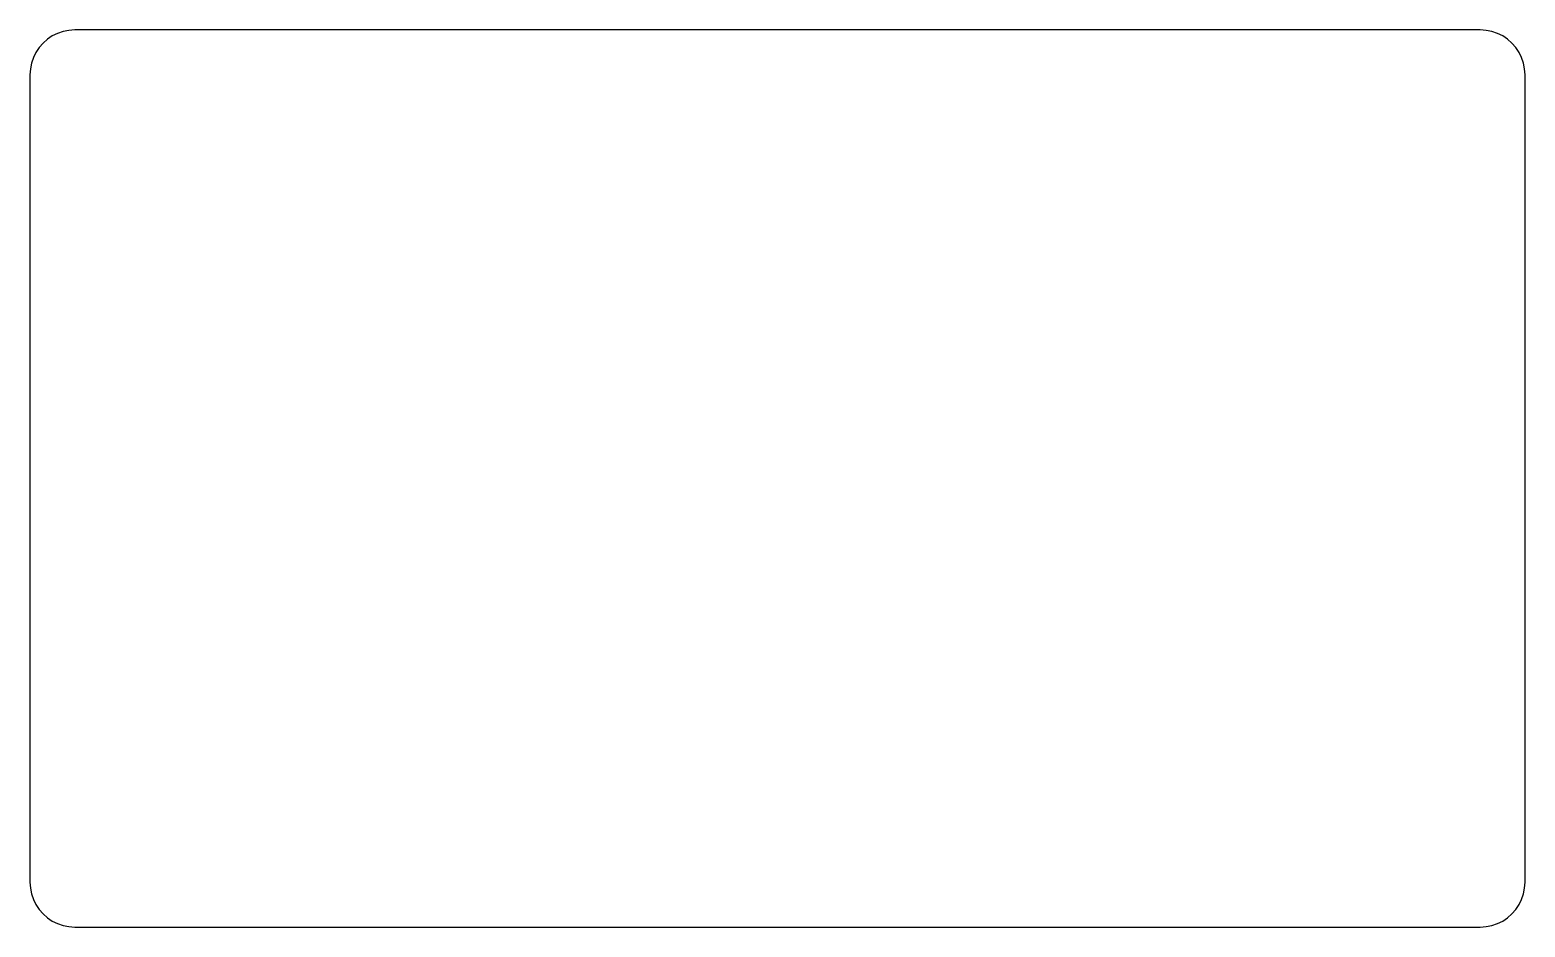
# Model space of a CAD drawing. Header units: metres. Extents: x 0 to 100, y 0 to 60.
import ezdxf

# ---------------------------------------------------------------- set-up
doc = ezdxf.new("R2010")
doc.units = ezdxf.units.M

msp = doc.modelspace()

# ---------------------------------------------------------------- linework, layer by layer
for p, q in [((3, 60), (2.61, 59.97)), ((97, 60), (3, 60)), ((97.39, 59.97), (97, 60)), ((0.88, 59.12), (0.62, 58.83)), ((1.17, 59.38), (0.88, 59.12)), ((1.5, 59.6), (1.17, 59.38)), ((1.85, 59.77), (1.5, 59.6)), ((2.22, 59.9), (1.85, 59.77)), ((2.61, 59.97), (2.22, 59.9)), ((97.78, 59.9), (97.39, 59.97)), ((98.15, 59.77), (97.78, 59.9)), ((98.5, 59.6), (98.15, 59.77)), ((98.83, 59.38), (98.5, 59.6)), ((99.12, 59.12), (98.83, 59.38)), ((99.38, 58.83), (99.12, 59.12)), ((0.23, 58.15), (0.1, 57.78)), ((0.4, 58.5), (0.23, 58.15)), ((0.62, 58.83), (0.4, 58.5)), ((99.6, 58.5), (99.38, 58.83)), ((99.77, 58.15), (99.6, 58.5)), ((99.9, 57.78), (99.77, 58.15)), ((0.03, 57.39), (0, 57)), ((0, 57), (0, 3)), ((0.1, 57.78), (0.03, 57.39)), ((99.97, 57.39), (99.9, 57.78)), ((100, 57), (99.97, 57.39)), ((100, 3), (100, 57)), ((0, 3), (0.03, 2.61)), ((99.97, 2.61), (100, 3)), ((0.03, 2.61), (0.1, 2.22)), ((0.1, 2.22), (0.23, 1.85)), ((99.77, 1.85), (99.9, 2.22)), ((99.9, 2.22), (99.97, 2.61)), ((0.23, 1.85), (0.4, 1.5)), ((0.4, 1.5), (0.62, 1.17)), ((0.62, 1.17), (0.88, 0.88)), ((99.12, 0.88), (99.38, 1.17)), ((99.38, 1.17), (99.6, 1.5)), ((99.6, 1.5), (99.77, 1.85)), ((0.88, 0.88), (1.17, 0.62)), ((1.17, 0.62), (1.5, 0.4)), ((1.5, 0.4), (1.85, 0.23)), ((1.85, 0.23), (2.22, 0.1)), ((2.22, 0.1), (2.61, 0.03)), ((2.61, 0.03), (3, 0)), ((3, 0), (97, 0)), ((97, 0), (97.39, 0.03)), ((97.39, 0.03), (97.78, 0.1)), ((97.78, 0.1), (98.15, 0.23)), ((98.15, 0.23), (98.5, 0.4)), ((98.5, 0.4), (98.83, 0.62)), ((98.83, 0.62), (99.12, 0.88))]:
    msp.add_line(p, q)

doc.saveas('drawing.dxf')
